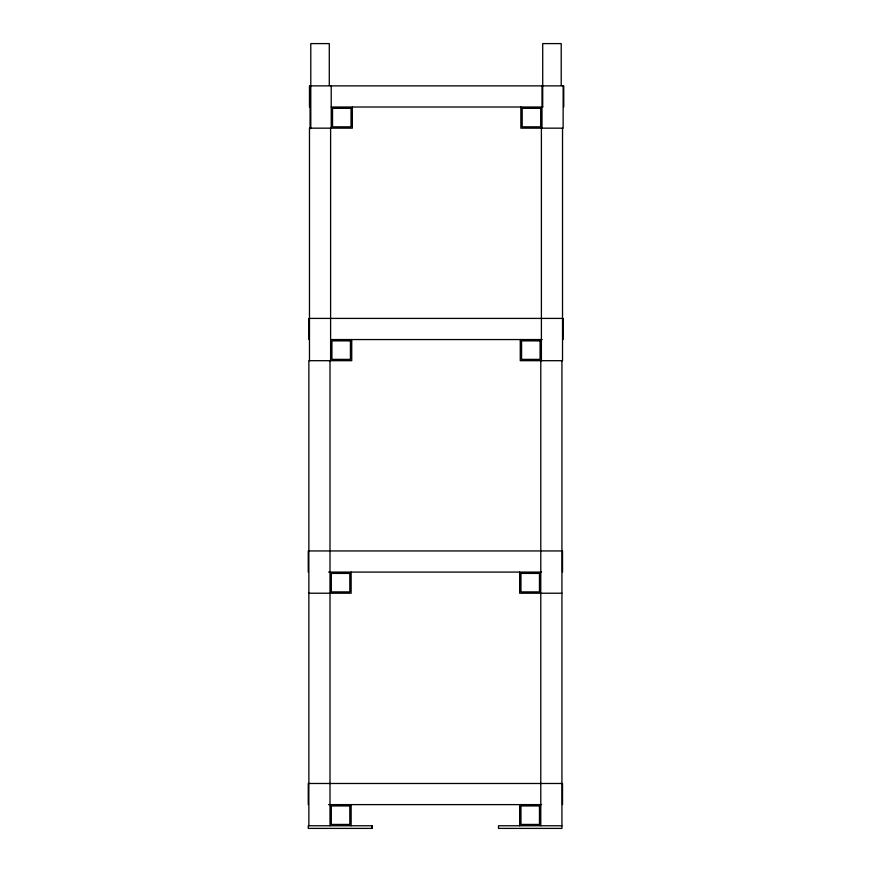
<?xml version="1.0" encoding="UTF-8"?>
<svg xmlns="http://www.w3.org/2000/svg" width="872" height="872" viewBox="0 0 872 872"><rect width="100%" height="100%" fill="white"/><g stroke="black" fill="none" stroke-linecap="round" stroke-linejoin="round"><path stroke-width="1.31" d="M331.175 107.016L542.787 107.016M309.473 318.411L562.527 318.411M330.564 339.557L542.188 339.557M308.862 550.941L561.928 550.941M328.602 572.087L541.577 572.087M308.862 593.222L351.133 593.222L351.133 572.087M561.928 593.222L519.647 593.222L519.647 572.087M308.862 783.481L561.928 783.481M328.602 804.616L541.577 804.616M561.928 825.762L498.501 825.762L498.501 828.4L561.928 828.4L561.928 360.692M563.748 107.016L563.748 85.881L310.072 85.881L310.072 128.162M563.138 85.881L563.138 128.162L520.867 128.162L520.867 107.016M563.138 318.411L563.138 339.557M562.527 128.162L562.527 360.692L520.257 360.692L520.257 339.557M562.527 550.941L562.527 572.087M562.527 783.481L562.527 804.616M561.208 85.434L561.208 43.6L542.711 43.6L542.711 107.016M542.003 85.881L542.003 128.162M541.392 128.162L541.392 360.692M540.782 360.692L540.782 825.762M519.647 804.616L519.647 825.762M371.668 825.762L371.668 828.4M352.353 107.016L352.353 128.162L309.473 128.162L309.473 360.692M351.743 339.557L351.743 360.692L308.862 360.692L308.862 825.762M351.133 804.616L351.133 825.762M331.218 85.881L331.218 128.162M330.608 128.162L330.608 360.692M329.998 360.692L329.998 825.762M329.289 85.434L329.289 43.6L310.792 43.6L310.792 128.609M309.473 85.881L309.473 107.016M308.862 318.411L308.862 339.557M308.252 550.941L308.252 572.087M308.252 783.481L308.252 804.616M351.035 108.335L332.537 108.335L332.537 126.832L351.035 126.832L351.035 108.335M540.684 108.335L522.186 108.335L522.186 126.832L540.684 126.832L540.684 108.335M350.424 340.876L331.927 340.876L331.927 359.373L350.424 359.373L350.424 340.876M540.073 340.876L521.576 340.876L521.576 359.373L540.073 359.373L540.073 340.876M349.814 573.405L331.316 573.405L331.316 591.903L349.814 591.903L349.814 573.405M539.463 573.405L520.966 573.405L520.966 591.903L539.463 591.903L539.463 573.405M349.814 805.935L331.316 805.935L331.316 824.432L349.814 824.432L349.814 805.935M539.463 805.935L520.966 805.935L520.966 824.432L539.463 824.432L539.463 805.935M372.279 825.762L308.252 825.762L308.252 828.4L372.279 828.4L372.279 825.762"/></g></svg>
